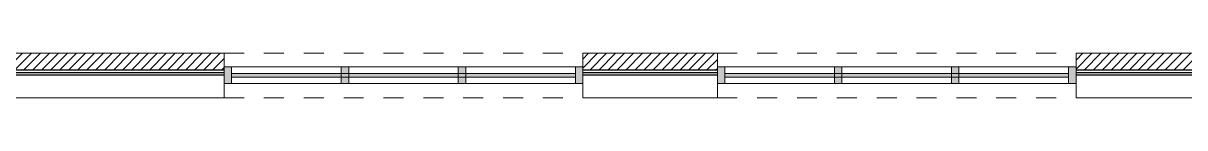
# Model space of a CAD drawing. Extents: x -485 to 726, y -1629 to -765.
# Drawn here: x -172.6 to 138.2, y -824.5 to -812.6 of the extents above; entities that cross this region are included whole.
import ezdxf

# ---------------------------------------------------------------- set-up
doc = ezdxf.new("R2010")
doc.units = 0
doc.header["$MEASUREMENT"] = 0
doc.linetypes.add('Dashed', pattern=[10.666667, 5.333333, -5.333333])
doc.linetypes.add('Wipeout_Contour', pattern=[39.370079, 0, -39.370079])
doc.layers.add('A-WALL-EXTR', color=7, linetype='Continuous')
doc.layers.add('ArchiCAD Windows', color=7, linetype='Continuous')
for name, color, linetype, lineweight in [('A-WALL-EXTR_Pen_No__1', 7, 'Continuous', 13), ('A-WALL-EXTR_Pen_No__11', 7, 'Continuous', 5), ('ArchiCAD Windows_Pen_No__3', 7, 'Continuous', 18)]:
    doc.layers.add(name, color=color, linetype=linetype, lineweight=lineweight)
doc.layers.add('A-WALL-EXTR_Pen_No__2', color=7, linetype='Continuous', lineweight=25, true_color=0x747474)
pattern_1 = [(45, (0, 0), (-1.0021986, 1.0021986), [0, -1.4173228])]
pattern_2 = [(45, (0, 0), (-1.2026383, 1.2026383), [])]

# ---------------------------------------------------------------- blocks, each defined once
blk = doc.blocks.new('W Arch Opening 15_11')
at = {"layer": 'ArchiCAD Windows_Pen_No__3', "linetype": 'Dashed'}
for p, q in [((-48, 0), (48, 0)), ((-48, -11.875), (48, -11.875))]:
    blk.add_line(p, q, dxfattribs=at)
blk = doc.blocks.new('Wall_61', base_point=(151.14, -812.64))
at = {"layer": 'A-WALL-EXTR_Pen_No__2', "linetype": 'Continuous'}
h = blk.add_hatch(dxfattribs=at)
h.set_pattern_fill('04___Brick_Face', color=256, style=0, pattern_type=2)
h.set_pattern_definition(pattern_2)
h.paths.add_polyline_path([(-448.86, -812.64), (-444.36, -817.14), (-406.86, -817.14), (-406.86, -812.64)], flags=0)
h = blk.add_hatch(dxfattribs=at)
h.set_pattern_fill('04___Brick_Face', color=256, style=0, pattern_type=2)
h.set_pattern_definition(pattern_2)
h.paths.add_polyline_path([(-310.86, -812.64), (-310.86, -817.14), (-274.86, -817.14), (-274.86, -812.64)], flags=0)
h = blk.add_hatch(dxfattribs=at)
h.set_pattern_fill('04___Brick_Face', color=256, style=0, pattern_type=2)
h.set_pattern_definition(pattern_2)
h.paths.add_polyline_path([(-178.86, -812.64), (-178.86, -817.14), (-118.86, -817.14), (-118.86, -812.64)], flags=0)
h = blk.add_hatch(dxfattribs=at)
h.set_pattern_fill('04___Brick_Face', color=256, style=0, pattern_type=2)
h.set_pattern_definition(pattern_2)
h.paths.add_polyline_path([(-22.86, -812.64), (-22.86, -817.14), (13.14, -817.14), (13.14, -812.64)], flags=0)
h = blk.add_hatch(dxfattribs=at)
h.set_pattern_fill('04___Brick_Face', color=256, style=0, pattern_type=2)
h.set_pattern_definition(pattern_2)
h.paths.add_polyline_path([(109.14, -812.64), (109.14, -817.14), (151.14, -817.14), (151.14, -812.64)], flags=0)
h = blk.add_hatch(dxfattribs=at)
h.set_pattern_fill('04___Brick_Face', color=256, style=0, pattern_type=2)
h.set_pattern_definition(pattern_2)
h.paths.add_polyline_path([(151.14, -817.14), (155.76, -817.14), (155.76, -815.92), (151.14, -812.64)], flags=0)
h = blk.add_hatch(dxfattribs=at)
h.set_pattern_fill('06___Ext__Sheathing_Bldg_84', color=256, style=0, pattern_type=2)
h.set_pattern_definition(pattern_1)
h.paths.add_polyline_path([(156.26, -817.14), (156.76, -817.14), (156.76, -816.63), (156.26, -816.27)], flags=0)
h = blk.add_hatch(dxfattribs=at)
h.set_pattern_fill('06___Ext__Sheathing_Bldg_84', color=256, style=0, pattern_type=2)
h.set_pattern_definition(pattern_1)
h.paths.add_polyline_path([(156.26, -817.89), (156.76, -817.89), (156.76, -817.14), (156.26, -817.14)], flags=0)
h = blk.add_hatch(dxfattribs=at)
h.set_pattern_fill('06___Ext__Sheathing_Bldg_84', color=256, style=0, pattern_type=2)
h.set_pattern_definition(pattern_1)
h.paths.add_polyline_path([(-443.61, -817.89), (-442.99, -818.51), (-406.86, -818.51), (-406.86, -817.89)], flags=0)
h = blk.add_hatch(dxfattribs=at)
h.set_pattern_fill('06___Ext__Sheathing_Bldg_84', color=256, style=0, pattern_type=2)
h.set_pattern_definition(pattern_1)
h.paths.add_polyline_path([(-274.86, -817.89), (-310.86, -817.89), (-310.86, -818.51), (-274.86, -818.51)], flags=0)
h = blk.add_hatch(dxfattribs=at)
h.set_pattern_fill('06___Ext__Sheathing_Bldg_84', color=256, style=0, pattern_type=2)
h.set_pattern_definition(pattern_1)
h.paths.add_polyline_path([(-118.86, -817.89), (-178.86, -817.89), (-178.86, -818.51), (-118.86, -818.51)], flags=0)
h = blk.add_hatch(dxfattribs=at)
h.set_pattern_fill('06___Ext__Sheathing_Bldg_84', color=256, style=0, pattern_type=2)
h.set_pattern_definition(pattern_1)
h.paths.add_polyline_path([(13.14, -817.89), (-22.86, -817.89), (-22.86, -818.51), (13.14, -818.51)], flags=0)
h = blk.add_hatch(dxfattribs=at)
h.set_pattern_fill('06___Ext__Sheathing_Bldg_84', color=256, style=0, pattern_type=2)
h.set_pattern_definition(pattern_1)
h.paths.add_polyline_path([(109.14, -818.51), (156.26, -818.51), (156.26, -817.89), (109.14, -817.89)], flags=0)
h = blk.add_hatch(dxfattribs=at)
h.set_pattern_fill('06___Ext__Sheathing_Bldg_84', color=256, style=0, pattern_type=2)
h.set_pattern_definition(pattern_1)
h.paths.add_polyline_path([(156.26, -818.51), (156.76, -818.51), (156.76, -817.89), (156.26, -817.89)], flags=0)
h = blk.add_hatch(dxfattribs=at)
h.set_pattern_fill('06___Ext__Sheathing_Bldg_84', color=256, style=0, pattern_type=2)
h.set_pattern_definition(pattern_1)
h.paths.add_polyline_path([(162.26, -824.51), (162.76, -824.51), (162.76, -820.88), (162.26, -820.53)], flags=0)
h = blk.add_hatch(dxfattribs=at)
h.set_pattern_fill('04___Brick_Face', color=256, style=0, pattern_type=2)
h.set_pattern_definition(pattern_2)
h.paths.add_polyline_path([(163.26, -824.51), (167.89, -824.51), (163.26, -821.23)], flags=0)
at = {"layer": 'A-WALL-EXTR_Pen_No__1', "linetype": 'Continuous'}
for p, q in [((-406.86, -812.64), (-448.86, -812.64)), ((-406.86, -812.64), (-406.86, -817.14)), ((-310.86, -812.64), (-310.86, -817.14)), ((-274.86, -812.64), (-310.86, -812.64)), ((-274.86, -812.64), (-274.86, -817.14)), ((-178.86, -812.64), (-178.86, -817.14)), ((-118.86, -812.64), (-178.86, -812.64)), ((-118.86, -812.64), (-118.86, -817.14)), ((-22.86, -812.64), (-22.86, -817.14)), ((13.14, -812.64), (-22.86, -812.64)), ((13.14, -812.64), (13.14, -817.14)), ((109.14, -812.64), (109.14, -817.14)), ((151.14, -812.64), (109.14, -812.64)), ((-406.86, -817.14), (-406.86, -817.89)), ((-310.86, -817.14), (-310.86, -817.89)), ((-274.86, -817.14), (-274.86, -817.89)), ((-178.86, -817.14), (-178.86, -817.89)), ((-118.86, -817.14), (-118.86, -817.89)), ((-22.86, -817.14), (-22.86, -817.89)), ((13.14, -817.14), (13.14, -817.89)), ((109.14, -817.14), (109.14, -817.89)), ((-406.86, -817.89), (-406.86, -818.51)), ((-406.86, -818.51), (-406.86, -824.51)), ((-310.86, -817.89), (-310.86, -818.51)), ((-310.86, -818.51), (-310.86, -824.51)), ((-274.86, -817.89), (-274.86, -818.51)), ((-274.86, -818.51), (-274.86, -824.51)), ((-178.86, -817.89), (-178.86, -818.51)), ((-178.86, -818.51), (-178.86, -824.51)), ((-118.86, -817.89), (-118.86, -818.51)), ((-118.86, -818.51), (-118.86, -824.51)), ((-22.86, -817.89), (-22.86, -818.51)), ((-22.86, -818.51), (-22.86, -824.51)), ((13.14, -817.89), (13.14, -818.51)), ((13.14, -818.51), (13.14, -824.51)), ((109.14, -817.89), (109.14, -818.51)), ((109.14, -818.51), (109.14, -824.51)), ((-436.99, -824.51), (-406.86, -824.51)), ((-310.86, -824.51), (-274.86, -824.51)), ((-178.86, -824.51), (-118.86, -824.51)), ((-22.86, -824.51), (13.14, -824.51)), ((109.14, -824.51), (162.26, -824.51)), ((162.76, -824.51), (162.26, -824.51)), ((163.26, -824.51), (162.76, -824.51)), ((167.89, -824.51), (163.26, -824.51))]:
    blk.add_line(p, q, dxfattribs=at)
at = {"layer": 'A-WALL-EXTR_Pen_No__2', "linetype": 'Continuous'}
for p, q in [((-406.86, -817.14), (-444.36, -817.14)), ((-274.86, -817.14), (-310.86, -817.14)), ((-118.86, -817.14), (-178.86, -817.14)), ((13.14, -817.14), (-22.86, -817.14)), ((155.76, -817.14), (109.14, -817.14)), ((155.76, -817.14), (155.76, -815.92)), ((156.26, -817.14), (156.26, -816.27)), ((156.26, -817.89), (156.26, -817.14)), ((156.76, -817.14), (156.76, -816.63)), ((156.76, -817.89), (156.76, -817.14)), ((-406.86, -817.89), (-443.61, -817.89)), ((-406.86, -818.51), (-442.99, -818.51)), ((-274.86, -817.89), (-310.86, -817.89)), ((-274.86, -818.51), (-310.86, -818.51)), ((-118.86, -817.89), (-178.86, -817.89)), ((-118.86, -818.51), (-178.86, -818.51)), ((13.14, -817.89), (-22.86, -817.89)), ((13.14, -818.51), (-22.86, -818.51)), ((156.26, -817.89), (109.14, -817.89)), ((156.76, -818.51), (109.14, -818.51)), ((156.76, -818.51), (156.76, -817.89)), ((162.26, -824.51), (162.26, -820.53)), ((162.76, -824.51), (162.76, -820.88)), ((163.26, -824.51), (163.26, -821.23))]:
    blk.add_line(p, q, dxfattribs=at)
at = {"layer": 'ArchiCAD Windows', "linetype": 'Continuous', "zscale": 39.37007874015748}
for p in [(-358.86, -812.64), (-226.86, -812.64), (-70.86, -812.64), (61.14, -812.64)]:
    blk.add_blockref('W Arch Opening 15_11', p, dxfattribs=at)
blk = doc.blocks.new('Wall_66', base_point=(-70.86, -820.76))
at = {"layer": 'A-WALL-EXTR_Pen_No__2', "linetype": 'Continuous'}
blk.add_hatch(color=256, dxfattribs=at).paths.add_polyline_path([(-22.86, -820.76), (-22.86, -816.26), (-24.86, -816.26), (-24.86, -820.76)], flags=0)
at = {"layer": 'A-WALL-EXTR_Pen_No__1', "linetype": 'Continuous'}
for p, q in [((-118.86, -816.26), (-118.86, -820.76)), ((-22.86, -820.76), (-22.86, -816.26))]:
    blk.add_line(p, q, dxfattribs=at)
at = {"color": 254, "linetype": 'Wipeout_Contour', "lineweight": 0, "ltscale": 3278.361854}
blk.add_wipeout([(-24.86, -820.76), (-24.86, -816.26), (-54.19, -816.26), (-54.19, -820.76)], dxfattribs=at).dxf.layer = 'A-WALL-EXTR'
at = {"layer": 'A-WALL-EXTR_Pen_No__2', "linetype": 'Continuous'}
blk.add_hatch(color=256, dxfattribs=at).paths.add_polyline_path([(-54.19, -820.76), (-54.19, -816.26), (-56.19, -816.26), (-56.19, -820.76)], flags=0)
at = {"layer": 'A-WALL-EXTR_Pen_No__1', "linetype": 'Continuous'}
for p, q in [((-54.19, -820.76), (-54.19, -816.26)), ((-24.86, -820.76), (-24.86, -816.26)), ((-22.86, -816.26), (-24.86, -816.26)), ((-22.86, -820.76), (-24.86, -820.76))]:
    blk.add_line(p, q, dxfattribs=at)
at = {"layer": 'A-WALL-EXTR_Pen_No__11', "linetype": 'Continuous'}
for p, q in [((-24.86, -816.26), (-54.19, -816.26)), ((-24.86, -820.76), (-54.19, -820.76))]:
    blk.add_line(p, q, dxfattribs=at)
at = {"color": 254, "linetype": 'Wipeout_Contour', "lineweight": 0, "ltscale": 3286.787228}
blk.add_wipeout([(-56.19, -820.76), (-56.19, -816.26), (-85.53, -816.26), (-85.53, -820.76)], dxfattribs=at).dxf.layer = 'A-WALL-EXTR'
at = {"layer": 'A-WALL-EXTR_Pen_No__2', "linetype": 'Continuous'}
blk.add_hatch(color=256, dxfattribs=at).paths.add_polyline_path([(-85.53, -820.76), (-85.53, -816.26), (-87.53, -816.26), (-87.53, -820.76)], flags=0)
at = {"layer": 'A-WALL-EXTR_Pen_No__1', "linetype": 'Continuous'}
for p, q in [((-85.53, -820.76), (-85.53, -816.26)), ((-56.19, -820.76), (-56.19, -816.26)), ((-54.19, -816.26), (-56.19, -816.26)), ((-54.19, -820.76), (-56.19, -820.76))]:
    blk.add_line(p, q, dxfattribs=at)
at = {"layer": 'A-WALL-EXTR_Pen_No__11', "linetype": 'Continuous'}
for p, q in [((-56.19, -816.26), (-85.53, -816.26)), ((-56.19, -820.76), (-85.53, -820.76))]:
    blk.add_line(p, q, dxfattribs=at)
at = {"color": 254, "linetype": 'Wipeout_Contour', "lineweight": 0, "ltscale": 3299.953302}
blk.add_wipeout([(-87.53, -820.76), (-87.53, -816.26), (-116.86, -816.26), (-116.86, -820.76)], dxfattribs=at).dxf.layer = 'A-WALL-EXTR'
at = {"layer": 'A-WALL-EXTR_Pen_No__2', "linetype": 'Continuous'}
blk.add_hatch(color=256, dxfattribs=at).paths.add_polyline_path([(-116.86, -820.76), (-116.86, -816.26), (-118.86, -816.26), (-118.86, -820.76)], flags=0)
at = {"layer": 'A-WALL-EXTR_Pen_No__1', "linetype": 'Continuous'}
for p, q in [((-116.86, -816.26), (-118.86, -816.26)), ((-116.86, -820.76), (-116.86, -816.26)), ((-87.53, -820.76), (-87.53, -816.26)), ((-85.53, -816.26), (-87.53, -816.26)), ((-116.86, -820.76), (-118.86, -820.76)), ((-85.53, -820.76), (-87.53, -820.76))]:
    blk.add_line(p, q, dxfattribs=at)
at = {"layer": 'A-WALL-EXTR_Pen_No__11', "linetype": 'Continuous'}
for p, q in [((-87.53, -816.26), (-116.86, -816.26)), ((-87.53, -820.76), (-116.86, -820.76))]:
    blk.add_line(p, q, dxfattribs=at)
blk = doc.blocks.new('Wall_67', base_point=(-70.86, -819.01))
at = {"layer": 'A-WALL-EXTR_Pen_No__2', "linetype": 'Continuous', "lineweight": 0, "true_color": 0xdbdbdb}
for points in [[(-87.53, -819.01), (-87.53, -818.01), (-116.86, -818.01), (-116.86, -819.01)], [(-56.19, -819.01), (-56.19, -818.01), (-85.53, -818.01), (-85.53, -819.01)], [(-24.86, -819.01), (-24.86, -818.01), (-54.19, -818.01), (-54.19, -819.01)]]:
    blk.add_hatch(color=254, dxfattribs=at).paths.add_polyline_path(points, flags=0)
at = {"layer": 'A-WALL-EXTR_Pen_No__1', "linetype": 'Continuous'}
for p, q in [((-87.53, -818.01), (-116.86, -818.01)), ((-116.86, -818.01), (-116.86, -819.01)), ((-87.53, -819.01), (-116.86, -819.01)), ((-87.53, -819.01), (-87.53, -818.01)), ((-85.53, -818.01), (-87.53, -818.01)), ((-85.53, -819.01), (-87.53, -819.01)), ((-85.53, -819.01), (-85.53, -818.01)), ((-56.19, -818.01), (-85.53, -818.01)), ((-56.19, -819.01), (-85.53, -819.01)), ((-56.19, -819.01), (-56.19, -818.01)), ((-54.19, -818.01), (-56.19, -818.01)), ((-54.19, -819.01), (-56.19, -819.01)), ((-54.19, -819.01), (-54.19, -818.01)), ((-24.86, -818.01), (-54.19, -818.01)), ((-24.86, -819.01), (-54.19, -819.01)), ((-24.86, -819.01), (-24.86, -818.01))]:
    blk.add_line(p, q, dxfattribs=at)
blk = doc.blocks.new('Wall_68', base_point=(61.14, -820.76))
at = {"layer": 'A-WALL-EXTR_Pen_No__2', "linetype": 'Continuous'}
blk.add_hatch(color=256, dxfattribs=at).paths.add_polyline_path([(109.14, -820.76), (109.14, -816.26), (107.14, -816.26), (107.14, -820.76)], flags=0)
at = {"layer": 'A-WALL-EXTR_Pen_No__1', "linetype": 'Continuous'}
for p, q in [((13.14, -816.26), (13.14, -820.76)), ((109.14, -820.76), (109.14, -816.26))]:
    blk.add_line(p, q, dxfattribs=at)
at = {"color": 254, "linetype": 'Wipeout_Contour', "lineweight": 0, "ltscale": 3295.373351}
blk.add_wipeout([(107.14, -820.76), (107.14, -816.26), (77.81, -816.26), (77.81, -820.76)], dxfattribs=at).dxf.layer = 'A-WALL-EXTR'
at = {"layer": 'A-WALL-EXTR_Pen_No__2', "linetype": 'Continuous'}
blk.add_hatch(color=256, dxfattribs=at).paths.add_polyline_path([(77.81, -820.76), (77.81, -816.26), (75.81, -816.26), (75.81, -820.76)], flags=0)
at = {"layer": 'A-WALL-EXTR_Pen_No__1', "linetype": 'Continuous'}
for p, q in [((77.81, -820.76), (77.81, -816.26)), ((107.14, -820.76), (107.14, -816.26)), ((109.14, -816.26), (107.14, -816.26)), ((109.14, -820.76), (107.14, -820.76))]:
    blk.add_line(p, q, dxfattribs=at)
at = {"layer": 'A-WALL-EXTR_Pen_No__11', "linetype": 'Continuous'}
for p, q in [((107.14, -816.26), (77.81, -816.26)), ((107.14, -820.76), (77.81, -820.76))]:
    blk.add_line(p, q, dxfattribs=at)
at = {"color": 254, "linetype": 'Wipeout_Contour', "lineweight": 0, "ltscale": 3283.669954}
blk.add_wipeout([(75.81, -820.76), (75.81, -816.26), (46.47, -816.26), (46.47, -820.76)], dxfattribs=at).dxf.layer = 'A-WALL-EXTR'
at = {"layer": 'A-WALL-EXTR_Pen_No__2', "linetype": 'Continuous'}
blk.add_hatch(color=256, dxfattribs=at).paths.add_polyline_path([(46.47, -820.76), (46.47, -816.26), (44.47, -816.26), (44.47, -820.76)], flags=0)
at = {"layer": 'A-WALL-EXTR_Pen_No__1', "linetype": 'Continuous'}
for p, q in [((46.47, -820.76), (46.47, -816.26)), ((75.81, -820.76), (75.81, -816.26)), ((77.81, -816.26), (75.81, -816.26)), ((77.81, -820.76), (75.81, -820.76))]:
    blk.add_line(p, q, dxfattribs=at)
at = {"layer": 'A-WALL-EXTR_Pen_No__11', "linetype": 'Continuous'}
for p, q in [((75.81, -816.26), (46.47, -816.26)), ((75.81, -820.76), (46.47, -820.76))]:
    blk.add_line(p, q, dxfattribs=at)
at = {"color": 254, "linetype": 'Wipeout_Contour', "lineweight": 0, "ltscale": 3276.720679}
blk.add_wipeout([(44.47, -820.76), (44.47, -816.26), (15.14, -816.26), (15.14, -820.76)], dxfattribs=at).dxf.layer = 'A-WALL-EXTR'
at = {"layer": 'A-WALL-EXTR_Pen_No__2', "linetype": 'Continuous'}
blk.add_hatch(color=256, dxfattribs=at).paths.add_polyline_path([(15.14, -820.76), (15.14, -816.26), (13.14, -816.26), (13.14, -820.76)], flags=0)
at = {"layer": 'A-WALL-EXTR_Pen_No__1', "linetype": 'Continuous'}
for p, q in [((15.14, -816.26), (13.14, -816.26)), ((15.14, -820.76), (15.14, -816.26)), ((44.47, -820.76), (44.47, -816.26)), ((46.47, -816.26), (44.47, -816.26)), ((15.14, -820.76), (13.14, -820.76)), ((46.47, -820.76), (44.47, -820.76))]:
    blk.add_line(p, q, dxfattribs=at)
at = {"layer": 'A-WALL-EXTR_Pen_No__11', "linetype": 'Continuous'}
for p, q in [((44.47, -816.26), (15.14, -816.26)), ((44.47, -820.76), (15.14, -820.76))]:
    blk.add_line(p, q, dxfattribs=at)
blk = doc.blocks.new('Wall_69', base_point=(61.14, -819.01))
at = {"layer": 'A-WALL-EXTR_Pen_No__2', "linetype": 'Continuous', "lineweight": 0, "true_color": 0xdbdbdb}
for points in [[(44.47, -819.01), (44.47, -818.01), (15.14, -818.01), (15.14, -819.01)], [(75.81, -819.01), (75.81, -818.01), (46.47, -818.01), (46.47, -819.01)], [(107.14, -819.01), (107.14, -818.01), (77.81, -818.01), (77.81, -819.01)]]:
    blk.add_hatch(color=254, dxfattribs=at).paths.add_polyline_path(points, flags=0)
at = {"layer": 'A-WALL-EXTR_Pen_No__1', "linetype": 'Continuous'}
for p, q in [((44.47, -818.01), (15.14, -818.01)), ((15.14, -818.01), (15.14, -819.01)), ((44.47, -819.01), (15.14, -819.01)), ((44.47, -819.01), (44.47, -818.01)), ((46.47, -818.01), (44.47, -818.01)), ((46.47, -819.01), (44.47, -819.01)), ((46.47, -819.01), (46.47, -818.01)), ((75.81, -818.01), (46.47, -818.01)), ((75.81, -819.01), (46.47, -819.01)), ((75.81, -819.01), (75.81, -818.01)), ((77.81, -818.01), (75.81, -818.01)), ((77.81, -819.01), (75.81, -819.01)), ((77.81, -819.01), (77.81, -818.01)), ((107.14, -818.01), (77.81, -818.01)), ((107.14, -819.01), (77.81, -819.01)), ((107.14, -819.01), (107.14, -818.01))]:
    blk.add_line(p, q, dxfattribs=at)

msp = doc.modelspace()

# ---------------------------------------------------------------- block references
at = {"layer": 'A-WALL-EXTR'}
msp.add_blockref('Wall_61', (151.14, -812.64), dxfattribs=at)

# ---------------------------------------------------------------- next in the draw order: block references
for name, p in [('Wall_66', (-70.86, -820.76)), ('Wall_68', (61.14, -820.76))]:
    msp.add_blockref(name, p, dxfattribs=at)

# ---------------------------------------------------------------- next in the draw order: block references
for name, p in [('Wall_67', (-70.86, -819.01)), ('Wall_69', (61.14, -819.01))]:
    msp.add_blockref(name, p, dxfattribs=at)

doc.saveas('drawing.dxf')
